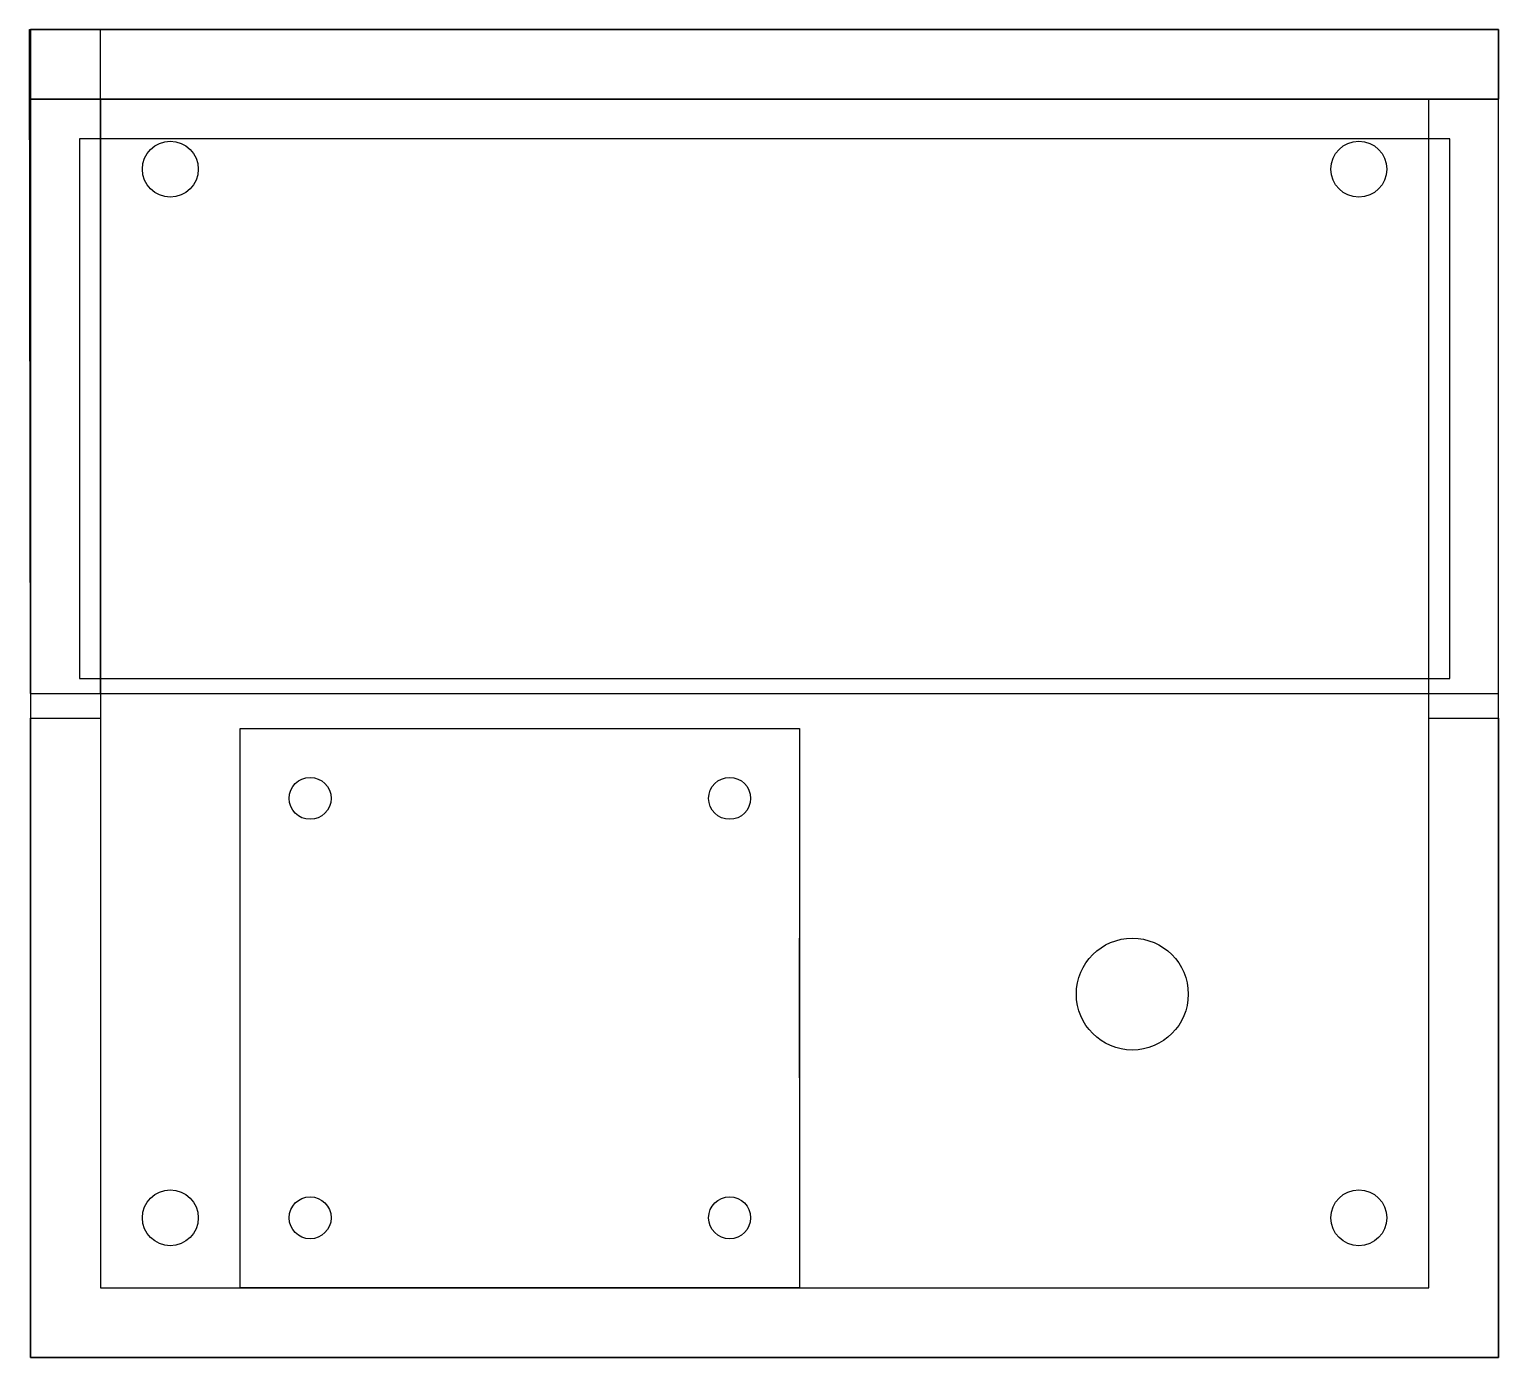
# Model space of a CAD drawing. Header units: inches. Extents: x 117 to 222, y 505 to 600.
import ezdxf

# ---------------------------------------------------------------- set-up
doc = ezdxf.new("R2010")
doc.units = ezdxf.units.IN
doc.header["$MEASUREMENT"] = 0

msp = doc.modelspace()

# ---------------------------------------------------------------- linework, layer by layer
msp.add_line((122.49, 552.52, 22.5), (122.49, 600.02, 57.5))
for points in [[(122.49, 550.76), (122.49, 510.02), (217.49, 510.02), (217.49, 550.76), (222.49, 550.76), (222.49, 505.02), (117.49, 505.02), (222.49, 505.02), (222.49, 600.02), (117.49, 600.02), (117.49, 505.02), (117.49, 550.76)], [(172.49, 550.02), (172.49, 510.02), (132.49, 510.02), (132.49, 515.02), (132.49, 550.02)]]:
    msp.add_lwpolyline(points, close=True)
at = {"elevation": 2.5}
msp.add_lwpolyline([(217.49, 510.02), (217.49, 595.02), (122.49, 595.02), (122.49, 510.02)], close=True, dxfattribs=at)
for points in [[(117.49, 595.02, 22.5), (117.49, 595.02, 53.82), (117.49, 552.52, 22.5), (117.41, 600.02, 22.5), (222.49, 600.02, 22.5), (222.49, 595.02, 22.5), (117.41, 595.02, 22.5), (117.41, 600.02, 22.5)], [(222.49, 600.02, 57.5), (117.49, 600.02, 57.5), (117.49, 600.02, 22.5), (117.41, 595.02, 22.5), (122.49, 595.02, 22.5), (217.49, 595.02, 22.5), (222.49, 595.02, 22.5), (222.49, 600.02, 22.5), (117.49, 600.02, 22.5), (117.49, 600.02, 57.5)], [(117.42, 595.5, 22.5), (117.49, 552.52, 22.5), (117.49, 600.02, 57.5), (117.49, 552.52, 22.5), (222.49, 552.52, 22.5), (222.49, 600.02, 57.5), (222.49, 600.02, 22.5)]]:
    msp.add_polyline3d(points)
msp.add_polyline3d([(218.99, 592.2, 55.42), (120.99, 592.2, 55.42), (120.99, 553.58, 26.96), (218.99, 553.58, 26.96)], close=True)
for centre, radius in [((127.49, 590.02), 2), ((212.49, 590.02), 2), ((137.49, 545.02), 1.5), ((167.49, 545.02), 1.5), ((196.29, 531.02, 2.5), 4), ((127.49, 515.02), 2), ((212.49, 515.02), 2), ((137.49, 515.02), 1.5), ((167.49, 515.02), 1.5)]:
    msp.add_circle(centre, radius)
at = {"extrusion": (1, 0, 0)}
msp.add_circle((530.02, 10.99, 172.49), 5, dxfattribs=at)

doc.saveas('drawing.dxf')
